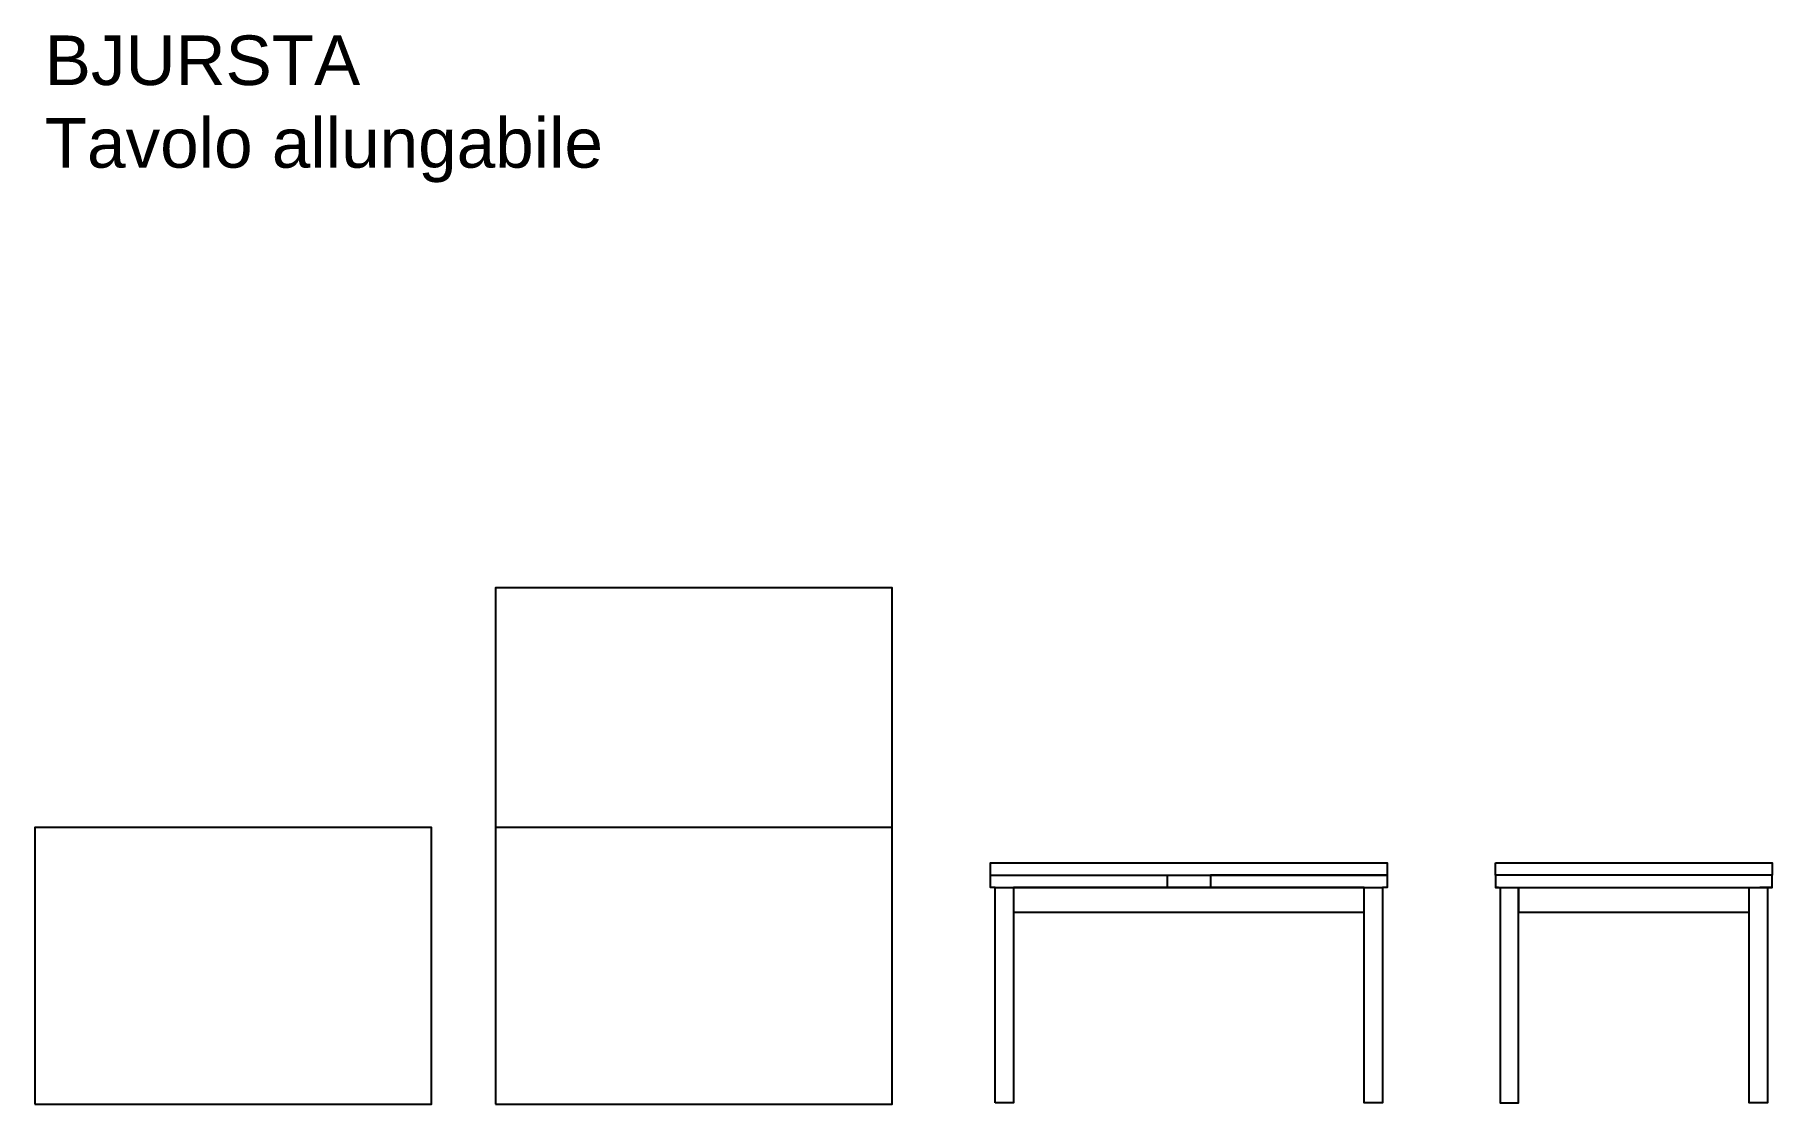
# Model space of a CAD drawing. Header units: millimetres. Extents: x 2548 to 3114, y 1250 to 1598.
import ezdxf

# ---------------------------------------------------------------- set-up
doc = ezdxf.new("R2010")
doc.units = ezdxf.units.MM
doc.styles.get("Standard").update_dxf_attribs({"font": 'arial.ttf'})

msp = doc.modelspace()

# ---------------------------------------------------------------- linework, layer by layer
for p, q in [((3024.6, 1320.45), (3023.6, 1320.45)), ((3113.6, 1320.45), (3109.6, 1320.45))]:
    msp.add_line(p, q)
for points in [[(2827.31, 1339.94), (2827.31, 1417.94), (2698.31, 1417.94), (2698.31, 1339.94)], [(2548.42, 1249.94), (2677.42, 1249.94), (2677.42, 1339.94), (2548.42, 1339.94), (2548.42, 1249.94)], [(2698.31, 1249.94), (2827.31, 1249.94), (2827.31, 1339.94), (2698.31, 1339.94), (2698.31, 1249.94)], [(2859.32, 1324.45), (2859.32, 1328.45), (2988.32, 1328.45), (2988.32, 1324.45)], [(3023.6, 1328.45), (3113.6, 1328.45), (3113.6, 1324.45), (3023.6, 1324.45), (3023.6, 1328.45)], [(2860.82, 1320.45), (2859.32, 1320.45), (2859.32, 1324.45), (2988.32, 1324.45), (2988.32, 1320.45), (2986.82, 1320.45)], [(2859.32, 1324.45), (2916.82, 1324.45), (2916.82, 1320.45)], [(2988.32, 1324.45), (2930.82, 1324.45), (2930.82, 1320.45)], [(3023.6, 1324.45), (3023.6, 1320.45), (3113.6, 1320.45), (3113.6, 1324.45)], [(2860.82, 1250.45), (2860.82, 1320.45), (2986.82, 1320.45), (2986.82, 1250.45), (2980.82, 1250.45), (2980.82, 1320.45), (2866.82, 1320.45), (2866.82, 1250.45), (2860.82, 1250.45)], [(2866.82, 1320.45), (2866.82, 1312.45), (2980.82, 1312.45)], [(3023.6, 1320.45), (3025.1, 1320.45), (3025.1, 1250.45), (3031.1, 1250.45), (3031.1, 1320.45), (3031.1, 1312.45), (3106.1, 1312.45)], [(3113.6, 1320.45), (3112.1, 1320.45), (3112.1, 1250.45), (3106.1, 1250.45), (3106.1, 1320.45), (3112.1, 1320.45)]]:
    msp.add_lwpolyline(points)

# ---------------------------------------------------------------- texts
at = {"insert": (2551.66, 1597.68), "char_height": 16.1283, "attachment_point": 1}
msp.add_mtext_dynamic_manual_height_columns('BJURSTA\\PTavolo allungabile', width=368.4704, gutter_width=12.5, heights=[0], dxfattribs=at)

doc.saveas('drawing.dxf')
